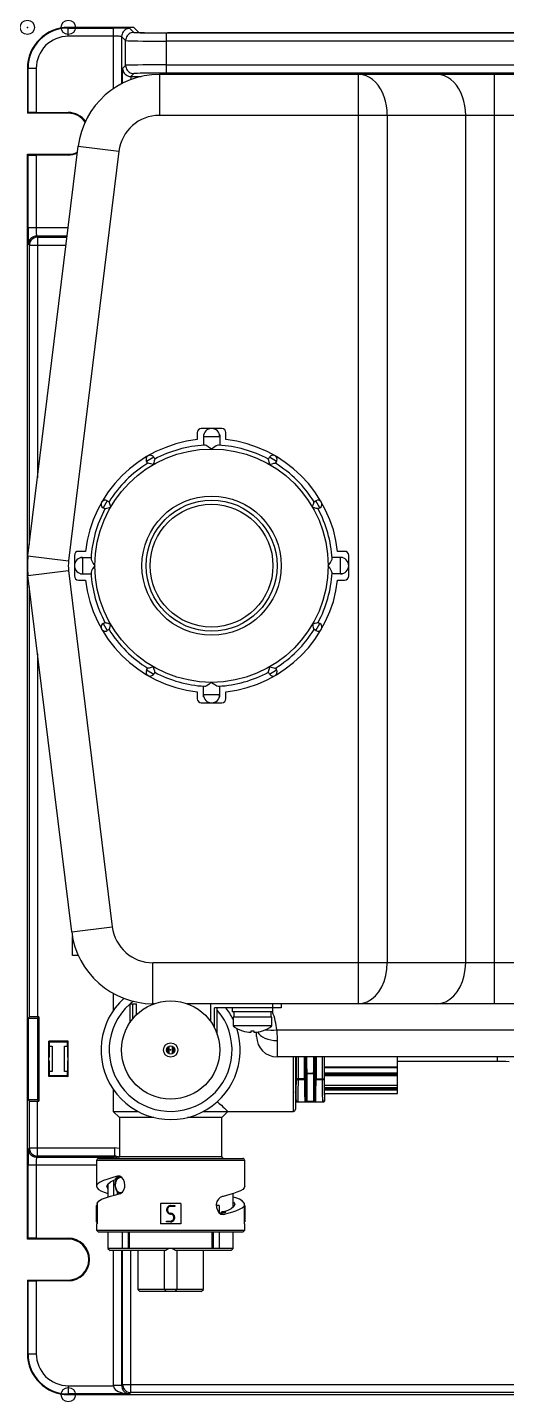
# Model space of a CAD drawing. Units: millimetres at full size. Extents: x -2744 to 2564, y -1956 to 1957.
# Drawn here: x 493.4 to 610.5, y -219.8 to 114.2 of the extents above; entities that cross this region are included whole.
import ezdxf

# ---------------------------------------------------------------- set-up
doc = ezdxf.new("R2010")
doc.units = ezdxf.units.MM
doc.header["$LTSCALE"] = 7
doc.header["$PDMODE"] = 32
doc.header["$PDSIZE"] = 3.5
doc.layers.add('0-1_LY_1', color=7, linetype='Continuous')
doc.layers.add('0-2_DEFPOINTS', color=7, linetype='Continuous')

# ---------------------------------------------------------------- blocks, each defined once
blk = doc.blocks.new('D4')
at = {"layer": '0-2_DEFPOINTS'}
for p in [(-6640.324, 4368.62), (-6640.324, 4034.62)]:
    blk.add_point(p, dxfattribs=at)
blk = doc.blocks.new('D5')
at = {"layer": '0-2_DEFPOINTS'}
blk.add_point((-6650.324, 4368.62), dxfattribs=at)

msp = doc.modelspace()

# ---------------------------------------------------------------- linework, layer by layer
at = {"layer": '0-1_LY_1'}
for p, q in [((519.407, 114.221), (503.407, 114.221)), ((503.407, 112.046), (503.407, 114.221)), ((503.407, 114.046), (514.442, 114.046)), ((514.442, 99.261), (514.442, 114.046)), ((518.441, 113.977), (519.423, 112.996)), ((514.442, 112.046), (503.407, 112.046)), ((517.423, 110.996), (516.442, 111.977)), ((516.442, 111.977), (516.442, 100.456)), ((527.421, 112.859), (809.394, 112.859)), ((809.394, 110.859), (527.421, 110.859)), ((809.185, 112.877), (527.63, 112.877)), ((493.407, 104.221), (495.582, 104.221)), ((493.407, 104.221), (493.407, 93.221)), ((493.583, 93.396), (493.583, 104.221)), ((495.582, 104.221), (495.582, 93.43)), ((516.687, 104.186), (517.423, 104.922)), ((516.687, 100.582), (516.687, 104.186)), ((527.421, 105.059), (809.394, 105.059)), ((518.687, 102.221), (518.687, 101.456)), ((519.423, 102.922), (518.721, 102.221)), ((518.721, 102.221), (521.242, 102.221)), ((811.129, 102.721), (525.686, 102.721)), ((525.686, 102.721), (525.686, 92.721)), ((574.265, -124.279), (574.265, 102.721)), ((575.235, 102.721), (575.407, 102.893)), ((575.907, 102.922), (575.907, 102.721)), ((580.907, 102.721), (580.907, 102.922)), ((581.407, 102.893), (581.58, 102.721)), ((607.55, -124.279), (607.55, 102.721)), ((495.582, 93.43), (503.407, 93.43)), ((811.129, 92.721), (525.686, 92.721)), ((581.336, 92.721), (581.336, -114.279)), ((493.557, -14.842), (505.835, 85.158)), ((515.76, 83.94), (503.482, -16.06)), ((505.835, 85.158), (515.76, 83.94)), ((493.407, 83.221), (503.407, 83.221)), ((493.583, 65.221), (493.583, 83.046)), ((503.407, 83.011), (495.582, 83.011)), ((503.407, 83.221), (503.407, 83.011)), ((503.387, 65.221), (493.583, 65.221)), ((493.897, 60.976), (493.651, 61.221)), ((495.651, 63.221), (495.897, 62.975)), ((503.141, 63.221), (495.651, 63.221)), ((495.897, 62.975), (495.897, 4.216)), ((495.897, 62.975), (503.111, 62.975)), ((534.907, 15.221), (534.907, 13.523)), ((540.907, 16.221), (535.907, 16.221)), ((536.471, 14.721), (536.407, 14.721)), ((536.407, 14.721), (536.408, 12.153)), ((536.407, 14.221), (536.408, 12.153)), ((540.407, 14.221), (536.407, 14.221)), ((540.407, 14.721), (540.344, 14.721)), ((540.407, 14.721), (540.407, 12.153)), ((541.907, 13.523), (541.907, 15.221)), ((524.274, 9.202), (522.541, 8.202)), ((522.8, 7.754), (522.541, 8.202)), ((524.274, 9.202), (524.532, 8.754)), ((552.283, 8.754), (552.541, 9.202)), ((554.274, 8.202), (552.541, 9.202)), ((554.274, 8.202), (554.015, 7.754)), ((512.927, -1.413), (511.927, -3.145)), ((512.374, -3.404), (511.927, -3.145)), ((512.927, -1.413), (513.374, -1.672)), ((563.441, -1.672), (563.888, -1.413)), ((564.888, -3.145), (563.888, -1.413)), ((564.888, -3.145), (564.441, -3.404)), ((493.557, -14.842), (503.482, -16.06)), ((504.907, -14.779), (504.907, -19.779)), ((507.606, -13.779), (505.907, -13.779)), ((506.407, -15.279), (508.975, -15.279)), ((506.407, -15.279), (506.407, -15.343)), ((506.907, -15.279), (506.907, -19.279)), ((569.907, -15.279), (567.84, -15.279)), ((570.407, -15.279), (567.84, -15.279)), ((570.907, -13.779), (569.209, -13.779)), ((569.907, -19.279), (569.907, -15.279)), ((570.407, -15.343), (570.407, -15.279)), ((571.907, -19.779), (571.907, -14.779)), ((493.557, -19.716), (503.482, -18.498)), ((504.239, -106.716), (493.557, -19.716)), ((503.482, -18.498), (514.164, -105.498)), ((506.407, -19.216), (506.407, -19.279)), ((506.407, -19.279), (508.975, -19.279)), ((506.908, -19.279), (508.975, -19.279)), ((570.407, -19.279), (567.84, -19.279)), ((570.407, -19.279), (570.407, -19.216)), ((493.897, -127.499), (493.897, -22.488)), ((505.907, -20.779), (507.606, -20.779)), ((569.209, -20.779), (570.907, -20.779)), ((511.927, -31.413), (512.374, -31.155)), ((511.927, -31.413), (512.927, -33.145)), ((513.374, -32.887), (512.927, -33.145)), ((563.888, -33.145), (563.441, -32.887)), ((563.888, -33.145), (564.888, -31.413)), ((564.441, -31.155), (564.888, -31.413)), ((495.897, -38.774), (495.897, -127.465)), ((522.541, -42.76), (522.8, -42.312)), ((522.541, -42.76), (524.274, -43.76)), ((524.532, -43.312), (524.274, -43.76)), ((552.541, -43.76), (552.283, -43.312)), ((552.541, -43.76), (554.274, -42.76)), ((554.015, -42.312), (554.274, -42.76)), ((536.407, -49.279), (536.407, -46.711)), ((540.407, -48.779), (540.407, -46.711)), ((540.407, -49.279), (540.407, -46.711)), ((534.907, -48.081), (534.907, -49.779)), ((536.407, -48.779), (540.407, -48.779)), ((536.407, -49.279), (536.471, -49.279)), ((540.344, -49.279), (540.407, -49.279)), ((541.907, -49.779), (541.907, -48.081)), ((535.907, -50.779), (540.907, -50.779)), ((504.239, -106.716), (514.164, -105.498)), ((812.725, -114.279), (524.09, -114.279)), ((524.09, -124.279), (524.09, -114.279)), ((514.407, -121.779), (514.407, -125.935)), ((518.407, -124.279), (520.107, -124.279)), ((518.407, -124.279), (518.407, -128.946)), ((519.107, -124.279), (519.107, -127.996)), ((520.107, -126.913), (520.107, -124.279)), ((524.369, -124.279), (524.09, -124.279)), ((812.725, -124.279), (532.446, -124.279)), ((538.107, -124.279), (538.107, -128.514)), ((555.407, -125.279), (539.107, -125.279)), ((539.107, -130.147), (539.107, -125.279)), ((539.807, -131.832), (539.807, -125.279)), ((543.407, -125.279), (543.407, -126.279)), ((553.407, -126.279), (543.407, -126.279)), ((543.807, -126.279), (543.807, -127.579)), ((553.007, -127.579), (553.007, -126.279)), ((553.407, -125.279), (553.407, -124.279)), ((553.407, -126.279), (553.407, -125.279)), ((555.407, -124.279), (555.407, -125.279)), ((493.897, -127.499), (493.617, -127.779)), ((493.617, -127.779), (495.907, -127.779)), ((493.617, -127.779), (493.617, -147.779)), ((496.222, -127.465), (495.897, -127.465)), ((495.907, -127.779), (496.222, -127.465)), ((495.907, -127.779), (495.907, -147.779)), ((496.222, -127.465), (496.222, -148.093)), ((543.657, -127.579), (543.657, -129.716)), ((553.157, -129.716), (543.657, -129.716)), ((503.372, -133.464), (498.643, -133.464)), ((498.643, -142.094), (498.643, -133.464)), ((498.857, -133.679), (498.643, -133.464)), ((503.372, -133.464), (503.157, -133.679)), ((503.372, -142.094), (503.372, -133.464)), ((545.957, -130.895), (545.957, -130.886)), ((548.047, -131.263), (548.047, -130.886)), ((548.767, -130.886), (548.767, -131.263)), ((549.407, -132.279), (549.407, -131.208)), ((550.857, -130.886), (550.857, -130.895)), ((554.352, -130.699), (554.407, -133.279)), ((554.352, -130.699), (633.407, -130.699)), ((554.407, -133.279), (554.407, -137.279)), ((495.907, -134.587), (496.1, -134.779)), ((498.765, -134.779), (498.857, -134.687)), ((498.857, -134.687), (498.857, -133.679)), ((503.157, -133.679), (498.857, -133.679)), ((498.857, -134.687), (499.507, -134.687)), ((499.507, -134.687), (499.507, -140.872)), ((503.157, -133.679), (503.157, -134.687)), ((503.157, -134.687), (503.25, -134.779)), ((527.44, -135.832), (527.44, -135.326)), ((527.624, -134.958), (527.624, -136.2)), ((527.652, -136.235), (527.652, -134.924)), ((527.952, -134.689), (527.952, -136.47)), ((528.863, -136.47), (528.863, -134.689)), ((529.163, -134.924), (529.163, -136.235)), ((529.191, -136.2), (529.191, -134.958)), ((529.375, -135.326), (529.375, -135.832)), ((498.647, -137.281), (498.713, -137.32)), ((498.713, -138.238), (498.647, -138.277)), ((503.302, -137.32), (503.368, -137.281)), ((503.368, -138.277), (503.302, -138.238)), ((633.407, -137.279), (554.407, -137.279)), ((558.407, -150.579), (558.407, -137.279)), ((558.907, -137.279), (558.907, -150.079)), ((559.126, -142.628), (559.126, -137.279)), ((561.084, -142.628), (561.084, -137.279)), ((561.284, -137.279), (561.284, -142.628)), ((563.731, -142.628), (563.731, -137.279)), ((563.931, -137.279), (563.931, -142.628)), ((565.389, -137.279), (565.389, -142.881)), ((565.889, -137.279), (565.889, -142.628)), ((565.932, -139.706), (583.807, -139.706)), ((565.935, -139.825), (583.807, -139.825)), ((565.943, -139.859), (583.807, -139.859)), ((583.807, -146.214), (583.807, -137.279)), ((583.807, -138.279), (608.156, -138.279)), ((608.156, -137.279), (608.156, -138.279)), ((496.1, -140.779), (495.907, -140.971)), ((498.643, -142.094), (498.857, -141.879)), ((503.372, -142.094), (498.643, -142.094)), ((498.857, -140.872), (498.765, -140.779)), ((498.857, -141.879), (498.857, -140.872)), ((499.507, -140.872), (498.857, -140.872)), ((503.157, -141.879), (498.857, -141.879)), ((503.157, -140.872), (502.507, -140.872)), ((503.25, -140.779), (503.157, -140.872)), ((503.157, -140.872), (503.157, -141.879)), ((503.157, -141.879), (503.372, -142.094)), ((561.284, -142.628), (559.126, -142.628)), ((563.524, -141.406), (561.491, -141.406)), ((561.491, -148.079), (561.491, -141.406)), ((561.691, -141.208), (561.691, -148.279)), ((561.691, -141.208), (563.324, -141.208)), ((563.324, -141.208), (563.324, -148.279)), ((563.524, -141.406), (563.524, -148.079)), ((563.731, -142.628), (565.889, -142.628)), ((565.389, -142.881), (563.93, -142.881)), ((565.953, -141.505), (583.807, -141.505)), ((565.953, -141.787), (583.807, -141.787)), ((565.955, -141.447), (583.807, -141.447)), ((565.956, -141.172), (583.807, -141.172)), ((514.407, -145.223), (514.407, -150.579)), ((565.994, -144.148), (583.807, -144.148)), ((565.996, -144.186), (583.807, -144.186)), ((566.028, -144.728), (583.807, -144.728)), ((566.028, -145.083), (583.807, -145.083)), ((566.029, -144.991), (583.807, -144.991)), ((566.03, -145.349), (583.807, -145.349)), ((566.087, -146.213), (583.807, -146.213)), ((566.087, -146.214), (583.807, -146.214)), ((495.907, -147.779), (493.617, -147.779)), ((493.617, -147.779), (493.897, -148.059)), ((493.897, -159.5), (493.897, -148.059)), ((495.897, -148.093), (496.222, -148.093)), ((495.897, -161.499), (495.897, -148.093)), ((496.222, -148.093), (495.907, -147.779)), ((558.907, -147.779), (559.036, -147.779)), ((559.408, -148.279), (565.607, -148.279)), ((559.536, -148.21), (559.536, -148.279)), ((559.536, -148.21), (561.177, -148.21)), ((561.379, -148.079), (563.636, -148.079)), ((563.838, -148.21), (565.479, -148.21)), ((565.479, -148.279), (565.479, -148.21)), ((514.407, -150.579), (515.907, -152.079)), ((514.407, -150.579), (520.407, -150.579)), ((524.315, -152.079), (515.907, -152.079)), ((540.907, -152.079), (532.5, -152.079)), ((536.407, -150.579), (558.407, -150.579)), ((540.907, -152.079), (542.407, -150.579)), ((540.907, -161.579), (540.907, -152.079)), ((493.651, -159.745), (493.897, -159.5)), ((493.897, -159.5), (514.688, -159.5)), ((514.688, -159.5), (514.688, -161.499)), ((495.897, -161.499), (495.651, -161.745)), ((495.651, -161.745), (514.442, -161.745)), ((514.688, -161.499), (495.897, -161.499)), ((510.307, -162.579), (510.307, -168.879)), ((546.507, -162.579), (510.307, -162.579)), ((510.807, -162.079), (546.007, -162.079)), ((514.442, -161.745), (514.442, -162.079)), ((546.507, -168.879), (546.507, -162.579)), ((493.583, -181.604), (493.583, -163.745)), ((510.307, -163.745), (493.583, -163.745)), ((515.273, -166.841), (515.633, -166.788)), ((515.273, -166.841), (515.273, -167.03)), ((513.107, -168.309), (513.107, -171.501)), ((514.423, -167.446), (514.423, -171.101)), ((515.162, -167.126), (515.248, -167.093)), ((515.401, -170.836), (515.401, -170.183)), ((510.481, -173.579), (510.256, -173.579)), ((510.281, -177.579), (510.281, -173.58)), ((510.481, -173.079), (510.343, -173.079)), ((525.907, -173.079), (525.907, -178.079)), ((530.907, -173.079), (525.907, -173.079)), ((528.407, -173.579), (529.407, -173.579)), ((529.407, -173.579), (529.407, -173.779)), ((540.234, -173.579), (539.578, -173.579)), ((540.234, -173.579), (540.234, -175.323)), ((543.707, -173.926), (543.707, -170.672)), ((546.334, -173.079), (546.334, -178.079)), ((546.334, -173.079), (546.472, -173.079)), ((546.559, -173.579), (546.334, -173.579)), ((546.534, -173.579), (546.534, -177.579)), ((529.407, -173.779), (528.407, -173.779)), ((540.595, -175.457), (540.466, -175.496)), ((541.532, -175.319), (540.595, -175.457)), ((541.678, -175.068), (541.52, -175.128)), ((510.256, -177.579), (510.481, -177.579)), ((510.307, -178.079), (510.307, -179.579)), ((510.307, -179.579), (510.807, -180.079)), ((510.307, -179.579), (546.507, -179.579)), ((546.007, -180.079), (510.807, -180.079)), ((513.107, -180.079), (513.107, -184.079)), ((516.581, -180.079), (516.581, -184.079)), ((518.031, -180.079), (518.031, -184.079)), ((518.338, -184.079), (518.338, -180.079)), ((527.407, -177.379), (528.407, -177.379)), ((538.477, -180.079), (538.477, -184.079)), ((538.784, -180.079), (538.784, -184.079)), ((540.234, -180.079), (540.234, -184.079)), ((543.707, -184.079), (543.707, -180.079)), ((546.007, -180.079), (546.507, -179.579)), ((546.334, -177.579), (546.559, -177.579)), ((546.507, -178.079), (546.334, -178.079)), ((546.507, -179.579), (546.507, -178.079)), ((493.407, -181.779), (493.583, -181.604)), ((503.407, -181.779), (493.407, -181.779)), ((495.582, -181.57), (503.407, -181.57)), ((503.407, -181.779), (503.407, -181.57)), ((543.707, -184.079), (513.107, -184.079)), ((513.107, -184.079), (513.607, -184.579)), ((527.251, -184.579), (513.607, -184.579)), ((516.442, -184.579), (516.442, -217.536)), ((516.687, -217.29), (516.687, -184.579)), ((518.687, -219.29), (518.687, -184.579)), ((520.407, -184.579), (520.407, -194.079)), ((543.207, -184.579), (529.564, -184.579)), ((529.907, -184.579), (529.907, -194.079)), ((536.407, -194.079), (536.407, -184.579)), ((543.207, -184.579), (543.707, -184.079)), ((493.407, -191.779), (493.583, -191.954)), ((493.583, -209.779), (493.583, -191.954)), ((495.582, -191.989), (495.582, -209.779)), ((536.407, -194.079), (520.407, -194.079)), ((520.407, -194.079), (520.907, -194.579)), ((535.907, -194.579), (520.907, -194.579)), ((529.407, -194.579), (529.907, -194.079)), ((535.907, -194.579), (536.407, -194.079)), ((503.407, -217.604), (503.407, -219.779)), ((503.407, -217.604), (514.443, -217.604)), ((518.373, -219.604), (503.407, -219.604)), ((503.407, -219.779), (833.407, -219.779)), ((516.442, -217.57), (514.443, -217.604)), ((516.442, -217.536), (516.687, -217.29)), ((516.687, -217.29), (677.593, -217.29)), ((518.687, -219.29), (518.373, -219.604)), ((677.628, -219.29), (518.687, -219.29))]:
    msp.add_line(p, q, dxfattribs=at)
for points in [[(518.441, 113.977), (518.383, 113.988), (518.229, 113.998), (517.984, 114.008), (517.653, 114.018), (517.246, 114.026), (516.771, 114.033), (516.239, 114.038), (515.665, 114.042), (515.061, 114.045), (514.442, 114.046)], [(518.441, 113.977), (518.129, 113.952), (517.824, 113.879), (517.534, 113.759), (517.266, 113.595), (517.028, 113.391), (516.824, 113.153), (516.66, 112.885), (516.54, 112.595), (516.467, 112.29), (516.442, 111.977)], [(519.407, 114.221), (520.631, 112.997), (520.735, 112.978), (521.004, 112.96), (521.433, 112.942), (522.011, 112.926), (522.724, 112.912), (523.556, 112.9), (524.485, 112.89), (525.491, 112.883), (526.547, 112.878), (527.63, 112.877)], [(516.442, 111.977), (516.412, 111.988), (516.335, 111.999), (516.213, 112.009), (516.048, 112.018), (515.844, 112.026), (515.606, 112.033), (515.341, 112.039), (515.053, 112.043), (514.752, 112.045), (514.442, 112.046)], [(519.423, 112.996), (519.11, 112.971), (518.805, 112.898), (518.515, 112.778), (518.247, 112.614), (518.009, 112.41), (517.805, 112.171), (517.641, 111.904), (517.521, 111.614), (517.448, 111.309), (517.423, 110.996)], [(517.423, 110.996), (517.57, 110.975), (517.955, 110.954), (518.567, 110.934), (519.393, 110.915), (520.412, 110.899), (521.6, 110.885), (522.928, 110.874), (524.364, 110.866), (525.874, 110.861), (527.421, 110.859)], [(527.421, 105.059), (525.874, 105.057), (524.364, 105.052), (522.928, 105.044), (521.6, 105.033), (520.412, 105.019), (519.393, 105.003), (518.567, 104.984), (517.955, 104.964), (517.57, 104.943), (517.423, 104.922), (517.423, 110.996)], [(519.423, 112.996), (519.541, 112.974), (519.848, 112.953), (520.338, 112.934), (520.999, 112.915), (521.814, 112.899), (522.764, 112.885), (523.827, 112.874), (524.976, 112.865), (526.184, 112.86), (527.421, 112.859)], [(809.394, 103.059), (527.421, 103.059), (527.421, 112.859)], [(516.687, 104.186), (516.717, 103.882), (516.794, 103.585), (516.916, 103.303), (517.081, 103.042), (517.285, 102.809), (517.523, 102.608), (517.788, 102.446), (518.076, 102.326), (518.378, 102.25), (518.687, 102.221)], [(517.423, 104.922), (517.448, 104.609), (517.521, 104.304), (517.641, 104.014), (517.805, 103.747), (518.009, 103.508), (518.247, 103.304), (518.515, 103.14), (518.805, 103.02), (519.11, 102.947), (519.423, 102.922)], [(518.687, 102.221), (518.704, 102.221), (518.721, 102.221)], [(527.421, 103.059), (526.184, 103.058), (524.976, 103.053), (523.827, 103.044), (522.764, 103.033), (521.814, 103.019), (520.999, 103.003), (520.338, 102.985), (519.848, 102.965), (519.541, 102.944), (519.423, 102.922)], [(581.336, 92.721), (581.287, 93.896), (581.141, 95.055), (580.899, 96.182), (580.566, 97.261), (580.145, 98.277), (579.642, 99.215), (579.065, 100.064), (578.422, 100.811), (577.72, 101.446), (576.971, 101.96), (576.185, 102.345), (575.372, 102.598), (574.82, 102.69), (574.265, 102.721)], [(581.407, 102.893), (581.377, 102.9), (581.286, 102.908), (581.136, 102.915), (580.931, 102.921), (580.675, 102.927), (580.372, 102.932), (580.029, 102.937), (579.654, 102.941), (579.253, 102.943), (578.834, 102.945), (578.407, 102.945), (577.981, 102.945), (577.562, 102.943), (577.161, 102.941), (576.786, 102.937), (576.443, 102.932), (576.14, 102.927), (575.884, 102.921), (575.679, 102.915), (575.529, 102.908), (575.438, 102.9), (575.407, 102.893)], [(593.407, -124.279), (594.514, -124.156), (595.593, -123.79), (596.618, -123.189), (597.564, -122.369), (598.407, -121.35), (599.128, -120.157), (599.708, -118.819), (600.132, -117.369), (600.392, -115.843), (600.479, -114.279), (600.479, 92.721), (600.43, 93.896), (600.283, 95.055), (600.042, 96.182), (599.708, 97.261), (599.287, 98.277), (598.784, 99.215), (598.207, 100.064), (597.564, 100.811), (596.863, 101.446), (596.113, 101.96), (595.327, 102.345), (594.514, 102.598), (593.962, 102.69), (593.407, 102.721)], [(503.407, 93.43), (503.407, 93.221), (493.407, 93.221), (493.583, 93.396)], [(495.582, 93.43), (495.273, 93.43), (494.971, 93.429), (494.684, 93.427), (494.418, 93.424), (494.181, 93.42), (493.977, 93.416), (493.812, 93.412), (493.689, 93.407), (493.612, 93.401), (493.583, 93.396)], [(493.407, -181.779), (493.407, 83.221), (493.583, 83.046)], [(493.583, 83.046), (493.612, 83.04), (493.689, 83.035), (493.812, 83.03), (493.977, 83.026), (494.181, 83.021), (494.418, 83.018), (494.684, 83.015), (494.971, 83.013), (495.273, 83.012), (495.582, 83.011), (495.582, 65.221)], [(493.583, 65.221), (493.583, 64.602), (493.586, 63.998), (493.59, 63.423), (493.596, 62.892), (493.603, 62.417), (493.611, 62.009), (493.62, 61.679), (493.63, 61.434), (493.64, 61.28), (493.651, 61.221)], [(495.582, 65.221), (495.583, 64.911), (495.586, 64.609), (495.59, 64.322), (495.595, 64.056), (495.602, 63.819), (495.611, 63.615), (495.62, 63.45), (495.63, 63.327), (495.64, 63.25), (495.651, 63.221)], [(495.651, 63.221), (495.338, 63.196), (495.033, 63.123), (494.743, 63.003), (494.476, 62.839), (494.237, 62.635), (494.033, 62.396), (493.869, 62.129), (493.749, 61.839), (493.676, 61.534), (493.651, 61.221)], [(495.897, 62.975), (495.584, 62.951), (495.279, 62.877), (494.989, 62.757), (494.721, 62.593), (494.483, 62.389), (494.279, 62.151), (494.115, 61.883), (493.995, 61.593), (493.922, 61.288), (493.897, 60.976)], [(493.897, -12.07), (493.897, 60.976), (502.866, 60.976)], [(538.407, 11.221), (537.603, 11.766), (537.121, 12.04), (536.804, 12.158), (536.675, 12.17)], [(540.14, 12.17), (539.928, 12.136), (539.55, 11.966), (538.961, 11.603), (538.407, 11.221)], [(524.157, 7.403), (523.538, 7.566), (523.158, 7.664), (522.934, 7.72), (522.824, 7.748), (522.8, 7.754)], [(524.532, 8.754), (524.518, 8.707), (524.482, 8.578), (524.406, 8.311), (524.281, 7.858), (524.157, 7.403)], [(552.657, 7.403), (552.489, 8.02), (552.384, 8.399), (552.321, 8.621), (552.29, 8.73), (552.283, 8.754)], [(554.015, 7.754), (553.967, 7.742), (553.838, 7.709), (553.569, 7.641), (553.113, 7.523), (552.657, 7.403)], [(513.726, -3.029), (513.108, -3.197), (512.729, -3.303), (512.507, -3.366), (512.398, -3.397), (512.374, -3.404)], [(513.374, -1.672), (513.386, -1.719), (513.419, -1.849), (513.487, -2.118), (513.605, -2.573), (513.726, -3.029)], [(563.089, -3.029), (563.252, -2.41), (563.35, -2.029), (563.407, -1.805), (563.435, -1.696), (563.441, -1.672)], [(564.441, -3.404), (564.393, -3.39), (564.265, -3.353), (563.997, -3.278), (563.544, -3.153), (563.089, -3.029)], [(508.958, -15.547), (508.992, -15.758), (509.163, -16.136), (509.526, -16.726), (509.907, -17.279)], [(566.907, -17.279), (567.453, -16.474), (567.726, -15.993), (567.845, -15.676), (567.857, -15.547)], [(509.907, -17.279), (509.362, -18.084), (509.089, -18.566), (508.97, -18.883), (508.958, -19.011)], [(567.857, -19.011), (567.823, -18.8), (567.652, -18.422), (567.289, -17.832), (566.907, -17.279)], [(512.374, -31.155), (512.422, -31.168), (512.55, -31.205), (512.818, -31.28), (513.271, -31.406), (513.726, -31.529)], [(513.726, -31.529), (513.563, -32.148), (513.465, -32.529), (513.408, -32.753), (513.38, -32.863), (513.374, -32.887)], [(563.089, -31.529), (563.707, -31.361), (564.086, -31.255), (564.308, -31.192), (564.417, -31.161), (564.441, -31.155)], [(563.441, -32.887), (563.429, -32.839), (563.396, -32.709), (563.328, -32.44), (563.21, -31.985), (563.089, -31.529)], [(522.8, -42.312), (522.848, -42.3), (522.977, -42.268), (523.246, -42.199), (523.702, -42.082), (524.157, -41.961)], [(524.157, -41.961), (524.326, -42.579), (524.431, -42.957), (524.494, -43.18), (524.525, -43.288), (524.532, -43.312)], [(552.283, -43.312), (552.297, -43.265), (552.333, -43.136), (552.408, -42.869), (552.534, -42.416), (552.657, -41.961)], [(552.657, -41.961), (553.276, -42.124), (553.657, -42.222), (553.881, -42.279), (553.991, -42.306), (554.015, -42.312)], [(536.675, -46.728), (536.887, -46.694), (537.265, -46.524), (537.854, -46.161), (538.407, -45.779)], [(538.407, -45.779), (539.212, -46.324), (539.694, -46.598), (540.011, -46.716), (540.14, -46.728)], [(505.871, -112.529), (504.407, -112.529), (504.407, -107.83)], [(574.265, -124.279), (575.372, -124.156), (576.45, -123.79), (577.476, -123.189), (578.422, -122.369), (579.265, -121.35), (579.986, -120.157), (580.566, -118.819), (580.99, -117.369), (581.249, -115.843), (581.336, -114.279)], [(495.897, -127.465), (495.587, -127.465), (495.285, -127.467), (494.998, -127.469), (494.732, -127.471), (494.495, -127.475), (494.291, -127.479), (494.126, -127.484), (494.003, -127.489), (493.926, -127.494), (493.897, -127.499)], [(553.157, -129.716), (553.157, -127.579), (543.657, -127.579)], [(549.636, -131.176), (549.932, -131.616), (550.339, -132.023), (550.849, -132.386), (551.447, -132.697), (552.12, -132.947), (552.85, -133.13), (553.619, -133.242), (554.407, -133.279)], [(551.583, -130.622), (552.221, -130.697), (552.905, -130.736), (553.621, -130.737), (554.352, -130.699)], [(496.1, -140.779), (496.107, -140.749), (496.114, -140.658), (496.121, -140.508), (496.128, -140.303), (496.134, -140.046), (496.139, -139.744), (496.144, -139.401), (496.147, -139.025), (496.15, -138.624), (496.151, -138.206), (496.152, -137.779), (496.151, -137.352), (496.15, -136.934), (496.147, -136.533), (496.144, -136.157), (496.139, -135.815), (496.134, -135.512), (496.128, -135.255), (496.121, -135.05), (496.114, -134.901), (496.107, -134.81), (496.1, -134.779)], [(498.765, -134.779), (498.758, -134.809), (498.75, -134.899), (498.743, -135.046), (498.737, -135.248), (498.731, -135.501), (498.726, -135.8), (498.721, -136.138), (498.718, -136.509), (498.715, -136.906), (498.713, -137.32)], [(502.507, -140.872), (502.507, -134.687), (503.157, -134.687)], [(503.302, -137.32), (503.3, -136.963), (503.298, -136.619), (503.295, -136.292), (503.292, -135.987), (503.288, -135.708), (503.283, -135.46), (503.278, -135.246), (503.272, -135.07), (503.267, -134.933), (503.26, -134.839), (503.255, -134.794), (503.25, -134.779)], [(498.647, -137.281), (498.646, -137.283), (498.646, -137.286), (498.645, -137.293), (498.644, -137.303), (498.644, -137.315), (498.644, -137.33), (498.643, -137.347), (498.643, -137.366), (498.643, -137.387), (498.643, -137.41), (498.643, -137.41)], [(498.643, -138.148), (498.643, -138.171), (498.643, -138.192), (498.643, -138.211), (498.644, -138.228), (498.644, -138.243), (498.644, -138.255), (498.645, -138.265), (498.646, -138.272), (498.646, -138.276), (498.647, -138.277), (498.647, -138.277)], [(498.713, -138.238), (498.715, -138.653), (498.718, -139.049), (498.721, -139.42), (498.726, -139.758), (498.731, -140.057), (498.737, -140.31), (498.743, -140.512), (498.75, -140.659), (498.758, -140.749), (498.765, -140.779)], [(503.25, -140.779), (503.257, -140.749), (503.265, -140.659), (503.272, -140.512), (503.278, -140.31), (503.284, -140.057), (503.289, -139.758), (503.294, -139.42), (503.297, -139.049), (503.3, -138.653), (503.302, -138.238)], [(503.372, -137.41), (503.372, -137.387), (503.372, -137.366), (503.372, -137.347), (503.371, -137.33), (503.371, -137.315), (503.371, -137.303), (503.37, -137.293), (503.369, -137.287), (503.369, -137.283), (503.368, -137.281), (503.368, -137.281)], [(503.368, -138.277), (503.369, -138.276), (503.369, -138.272), (503.37, -138.265), (503.371, -138.255), (503.371, -138.243), (503.371, -138.228), (503.372, -138.211), (503.372, -138.192), (503.372, -138.171), (503.372, -138.148), (503.372, -138.148)], [(558.907, -145.954), (558.933, -145.853), (558.958, -145.549), (558.983, -145.05), (559.005, -144.364), (559.026, -143.504), (559.045, -142.488), (559.061, -141.335), (559.074, -140.065), (559.084, -138.705), (559.091, -137.279)], [(561.085, -142.881), (559.626, -142.881), (559.626, -137.279)], [(561.405, -137.279), (561.411, -138.057), (561.418, -138.783), (561.427, -139.444), (561.438, -140.029), (561.45, -140.525), (561.463, -140.925), (561.477, -141.22), (561.491, -141.406)], [(561.605, -137.279), (561.611, -138.02), (561.619, -138.712), (561.628, -139.341), (561.638, -139.897), (561.65, -140.37), (561.663, -140.75), (561.677, -141.031), (561.691, -141.208)], [(563.324, -141.208), (563.338, -141.031), (563.352, -140.75), (563.365, -140.37), (563.377, -139.897), (563.387, -139.341), (563.396, -138.712), (563.404, -138.02), (563.409, -137.279)], [(563.524, -141.406), (563.538, -141.22), (563.552, -140.925), (563.565, -140.525), (563.577, -140.029), (563.588, -139.444), (563.597, -138.783), (563.604, -138.057), (563.61, -137.279)], [(608.156, -138.279), (608.801, -138.29), (609.446, -138.306), (610.29, -138.349), (611.133, -138.419)], [(559.036, -147.779), (559.087, -145.532), (559.126, -142.628)], [(559.036, -147.779), (559.043, -147.846), (559.061, -147.912), (559.092, -147.974), (559.133, -148.031), (559.184, -148.083), (559.243, -148.126), (559.31, -148.162), (559.382, -148.188), (559.458, -148.204), (559.536, -148.21), (559.587, -145.886), (559.626, -142.881)], [(559.126, -142.628), (559.133, -142.667), (559.152, -142.705), (559.183, -142.742), (559.224, -142.775), (559.275, -142.805), (559.334, -142.831), (559.401, -142.852), (559.473, -142.868), (559.548, -142.877), (559.626, -142.881)], [(561.084, -142.628), (561.084, -142.759), (561.085, -142.881), (561.116, -142.88), (561.146, -142.876), (561.175, -142.869), (561.201, -142.861), (561.225, -142.851), (561.245, -142.839), (561.262, -142.825), (561.274, -142.811), (561.282, -142.795), (561.285, -142.78)], [(561.085, -142.881), (561.125, -145.886), (561.177, -148.21), (561.208, -148.208), (561.238, -148.201), (561.267, -148.191), (561.294, -148.177), (561.317, -148.159), (561.338, -148.139), (561.354, -148.116), (561.366, -148.091), (561.374, -148.065), (561.377, -148.038)], [(561.284, -142.628), (561.284, -142.706), (561.285, -142.78)], [(561.285, -142.78), (561.325, -145.744), (561.377, -148.038)], [(561.691, -141.208), (561.66, -141.211), (561.629, -141.218), (561.6, -141.23), (561.574, -141.246), (561.55, -141.266), (561.529, -141.29), (561.513, -141.316), (561.501, -141.345), (561.494, -141.375), (561.491, -141.406)], [(563.524, -141.406), (563.521, -141.375), (563.514, -141.345), (563.502, -141.316), (563.486, -141.29), (563.465, -141.266), (563.441, -141.246), (563.415, -141.23), (563.386, -141.218), (563.355, -141.211), (563.324, -141.208)], [(563.638, -148.038), (563.69, -145.744), (563.73, -142.78)], [(563.638, -148.038), (563.641, -148.065), (563.649, -148.091), (563.661, -148.116), (563.677, -148.139), (563.698, -148.159), (563.721, -148.177), (563.748, -148.191), (563.777, -148.201), (563.807, -148.208), (563.838, -148.21), (563.89, -145.886), (563.93, -142.881)], [(563.73, -142.78), (563.731, -142.706), (563.731, -142.628)], [(563.73, -142.78), (563.733, -142.795), (563.741, -142.811), (563.753, -142.825), (563.769, -142.839), (563.79, -142.851), (563.814, -142.861), (563.84, -142.869), (563.869, -142.876), (563.899, -142.88), (563.93, -142.881)], [(563.93, -142.881), (563.931, -142.759), (563.931, -142.628)], [(565.389, -142.881), (565.467, -142.877), (565.542, -142.868), (565.614, -142.852), (565.681, -142.831), (565.74, -142.805), (565.791, -142.775), (565.832, -142.742), (565.863, -142.705), (565.882, -142.667), (565.889, -142.628)], [(565.389, -142.881), (565.428, -145.886), (565.479, -148.21)], [(565.889, -142.628), (565.928, -145.532), (565.979, -147.779)], [(565.979, -147.779), (566.107, -147.779), (566.107, -146.214)], [(493.897, -148.059), (493.926, -148.064), (494.003, -148.07), (494.126, -148.075), (494.291, -148.079), (494.495, -148.083), (494.732, -148.087), (494.998, -148.09), (495.285, -148.092), (495.587, -148.093), (495.897, -148.093)], [(539.772, -148.155), (540.292, -148.628), (540.812, -149.103), (541.181, -149.441), (541.549, -149.781), (542.088, -150.281), (542.407, -150.579)], [(558.907, -147.779), (558.914, -147.857), (558.932, -147.934), (558.962, -148.006), (559.003, -148.073), (559.054, -148.133), (559.114, -148.184), (559.181, -148.225), (559.253, -148.255), (559.329, -148.273), (559.408, -148.279)], [(559.036, -147.779), (559.042, -147.857), (559.06, -147.934), (559.09, -148.006), (559.131, -148.073), (559.182, -148.133), (559.242, -148.184), (559.309, -148.225), (559.381, -148.255), (559.458, -148.273), (559.536, -148.279)], [(561.177, -148.21), (561.177, -148.233), (561.177, -148.252), (561.178, -148.265), (561.178, -148.275), (561.179, -148.278), (561.179, -148.279), (561.21, -148.277), (561.241, -148.269), (561.27, -148.257), (561.297, -148.241), (561.321, -148.221), (561.341, -148.197), (561.357, -148.17), (561.369, -148.141), (561.377, -148.11), (561.379, -148.079)], [(561.291, -148.279), (561.322, -148.277), (561.353, -148.269), (561.382, -148.257), (561.409, -148.241), (561.432, -148.221), (561.453, -148.197), (561.469, -148.17), (561.481, -148.141), (561.489, -148.11), (561.491, -148.079)], [(561.377, -148.038), (561.378, -148.069), (561.379, -148.079)], [(563.524, -148.079), (563.526, -148.11), (563.534, -148.141), (563.546, -148.17), (563.562, -148.197), (563.583, -148.221), (563.606, -148.241), (563.633, -148.257), (563.662, -148.269), (563.693, -148.277), (563.724, -148.279)], [(563.636, -148.079), (563.637, -148.069), (563.638, -148.038)], [(563.636, -148.079), (563.638, -148.11), (563.646, -148.141), (563.658, -148.17), (563.674, -148.197), (563.694, -148.221), (563.718, -148.241), (563.745, -148.257), (563.774, -148.269), (563.805, -148.277), (563.836, -148.279), (563.837, -148.262), (563.838, -148.21)], [(565.479, -148.279), (565.557, -148.273), (565.634, -148.255), (565.706, -148.225), (565.773, -148.184), (565.833, -148.133), (565.884, -148.073), (565.925, -148.006), (565.955, -147.934), (565.973, -147.857), (565.979, -147.779)], [(565.479, -148.21), (565.557, -148.204), (565.633, -148.188), (565.705, -148.162), (565.772, -148.126), (565.831, -148.083), (565.882, -148.031), (565.923, -147.974), (565.954, -147.912), (565.972, -147.846), (565.979, -147.779)], [(565.607, -148.279), (565.686, -148.273), (565.762, -148.255), (565.834, -148.225), (565.901, -148.184), (565.961, -148.133), (566.012, -148.073), (566.053, -148.006), (566.083, -147.934), (566.101, -147.857), (566.107, -147.779)], [(515.907, -152.079), (515.907, -161.579), (540.907, -161.579)], [(493.651, -159.745), (493.64, -159.804), (493.63, -159.958), (493.62, -160.203), (493.611, -160.533), (493.603, -160.941), (493.596, -161.416), (493.59, -161.947), (493.586, -162.522), (493.583, -163.126), (493.583, -163.745)], [(493.651, -159.745), (493.676, -160.058), (493.749, -160.363), (493.869, -160.653), (494.033, -160.92), (494.237, -161.159), (494.476, -161.363), (494.743, -161.527), (495.033, -161.647), (495.338, -161.72), (495.651, -161.745)], [(493.897, -159.5), (493.922, -159.812), (493.995, -160.117), (494.115, -160.407), (494.279, -160.675), (494.483, -160.913), (494.721, -161.117), (494.989, -161.281), (495.279, -161.401), (495.584, -161.475), (495.897, -161.499)], [(515.907, -159.69), (515.305, -159.547), (514.688, -159.5)], [(495.651, -161.745), (495.64, -161.774), (495.63, -161.851), (495.62, -161.974), (495.611, -162.139), (495.602, -162.343), (495.595, -162.58), (495.59, -162.846), (495.586, -163.133), (495.583, -163.435), (495.582, -163.745)], [(515.527, -162.065), (515.276, -161.927), (515.007, -161.827), (514.728, -161.765), (514.442, -161.745), (514.688, -161.499)], [(515.825, -161.854), (515.564, -161.701), (515.284, -161.59), (514.989, -161.522), (514.688, -161.499)], [(495.582, -163.745), (495.582, -181.57), (495.273, -181.57), (494.971, -181.571), (494.684, -181.573), (494.418, -181.576), (494.181, -181.58), (493.977, -181.584), (493.812, -181.588), (493.689, -181.593), (493.612, -181.599), (493.583, -181.604)], [(515.089, -166.511), (514.317, -166.732), (513.545, -166.952), (512.789, -167.193), (511.998, -167.498), (511.202, -167.874), (510.727, -168.16), (510.401, -168.556), (510.307, -168.879)], [(516.581, -166.847), (516.42, -166.787), (516.255, -166.758), (516.088, -166.758), (515.923, -166.789), (515.762, -166.85), (515.608, -166.939), (515.463, -167.056), (515.331, -167.199), (515.212, -167.364), (515.109, -167.549), (515.024, -167.752), (514.958, -167.968), (514.913, -168.195), (514.889, -168.428), (514.885, -168.504), (514.884, -168.579), (514.896, -168.832), (514.933, -169.079), (514.994, -169.317), (515.078, -169.541), (515.183, -169.746), (515.306, -169.929), (515.447, -170.086), (515.601, -170.214), (515.767, -170.311), (515.94, -170.374), (516.118, -170.402), (516.297, -170.396), (516.473, -170.354), (516.644, -170.279)], [(514.936, -166.972), (514.912, -166.951), (514.937, -166.925), (515.01, -166.896), (515.124, -166.867), (515.273, -166.841)], [(515.608, -166.379), (515.435, -166.393), (515.089, -166.511)], [(515.089, -166.511), (515.289, -166.515), (516.101, -166.535)], [(516.095, -166.494), (515.715, -166.678), (515.383, -166.997)], [(515.609, -170.779), (516.13, -170.657), (516.611, -170.304), (516.991, -169.756), (517.215, -169.073), (517.259, -168.579), (517.162, -167.854), (516.885, -167.211), (516.465, -166.718), (515.96, -166.434), (515.608, -166.379)], [(510.307, -168.879), (510.422, -169.237), (510.794, -169.657), (511.324, -169.951), (512.204, -170.342), (513.083, -170.665), (513.104, -170.672)], [(512.832, -168.879), (513.055, -168.352), (513.745, -167.795), (514.552, -167.38), (515.162, -167.126)], [(513.097, -169.478), (513.072, -169.449), (512.832, -168.893), (512.832, -168.879)], [(515.282, -167.045), (515.138, -167.256), (514.885, -167.875), (514.796, -168.579)], [(514.796, -168.579), (514.822, -168.96), (515.005, -169.637), (515.232, -170.046)], [(515.331, -170.092), (515.506, -170.301), (515.702, -170.47), (515.913, -170.596), (516.135, -170.674)], [(546.507, -168.879), (546.393, -169.237), (546.022, -169.657), (545.491, -169.951), (544.606, -170.343), (543.732, -170.665), (542.902, -170.918), (542.054, -171.148), (541.206, -171.379)], [(510.481, -173.079), (510.481, -178.079), (510.307, -178.079)], [(510.343, -173.079), (510.94, -172.435), (511.557, -172.058), (512.249, -171.791), (512.998, -171.528), (513.744, -171.285), (514.673, -171.025), (515.609, -170.779)], [(530.907, -173.079), (530.907, -178.079), (525.907, -178.079)], [(528.407, -173.579), (528.277, -173.588), (528.149, -173.615), (528.025, -173.659), (527.907, -173.72), (527.799, -173.796), (527.7, -173.887), (527.614, -173.99), (527.541, -174.104), (527.484, -174.227), (527.442, -174.357), (527.416, -174.492), (527.407, -174.629), (527.416, -174.766), (527.442, -174.901), (527.484, -175.031), (527.541, -175.154), (527.614, -175.268), (527.7, -175.372), (527.799, -175.462), (527.907, -175.538), (528.025, -175.599), (528.149, -175.643), (528.277, -175.67), (528.407, -175.679)], [(541.206, -171.379), (541.03, -171.393), (540.515, -171.596), (540.062, -172.019), (539.729, -172.621), (539.567, -173.332), (539.599, -174.067), (539.818, -174.744), (540.195, -175.295), (540.679, -175.654), (541.206, -175.779)], [(544.059, -173.279), (543.861, -173.797), (543.195, -174.353), (542.403, -174.767), (541.678, -175.068)], [(543.731, -172.637), (543.794, -172.703), (544.059, -173.258), (544.059, -173.279)], [(546.472, -173.079), (545.875, -172.435), (545.257, -172.058), (544.566, -171.791), (543.755, -171.501)], [(528.407, -173.779), (528.303, -173.786), (528.2, -173.808), (528.101, -173.844), (528.007, -173.893), (527.92, -173.955), (527.842, -174.028), (527.773, -174.112), (527.715, -174.204), (527.668, -174.304), (527.635, -174.409), (527.614, -174.518), (527.607, -174.629), (527.614, -174.74), (527.635, -174.849), (527.668, -174.954), (527.715, -175.054), (527.773, -175.147), (527.842, -175.23), (527.92, -175.303), (528.007, -175.365), (528.101, -175.414), (528.2, -175.45), (528.303, -175.472), (528.407, -175.479)], [(528.407, -177.579), (528.538, -177.57), (528.666, -177.543), (528.79, -177.499), (528.907, -177.438), (529.016, -177.362), (529.115, -177.272), (529.201, -177.168), (529.274, -177.054), (529.331, -176.931), (529.373, -176.801), (529.399, -176.666), (529.407, -176.529), (529.399, -176.392), (529.373, -176.257), (529.331, -176.127), (529.274, -176.004), (529.201, -175.89), (529.115, -175.787), (529.016, -175.696), (528.907, -175.62), (528.79, -175.559), (528.666, -175.515), (528.538, -175.488), (528.407, -175.479)], [(528.407, -177.379), (528.512, -177.372), (528.615, -177.35), (528.714, -177.314), (528.807, -177.265), (528.895, -177.203), (528.973, -177.13), (529.042, -177.047), (529.1, -176.954), (529.147, -176.854), (529.18, -176.749), (529.201, -176.64), (529.207, -176.529), (529.201, -176.418), (529.18, -176.309), (529.147, -176.204), (529.1, -176.104), (529.042, -176.012), (528.973, -175.928), (528.895, -175.855), (528.807, -175.793), (528.714, -175.744), (528.615, -175.708), (528.512, -175.686), (528.407, -175.679)], [(540.976, -175.161), (540.856, -175.208), (540.751, -175.274), (540.664, -175.358), (540.595, -175.457)], [(540.634, -175.621), (540.718, -175.623), (541.222, -175.636), (541.726, -175.647)], [(540.944, -175.154), (541.061, -175.13), (541.108, -175.128)], [(541.532, -175.319), (541.532, -175.128), (541.108, -175.128)], [(541.206, -175.779), (541.707, -175.657), (541.726, -175.647)], [(541.871, -175.187), (541.896, -175.208), (541.871, -175.234), (541.797, -175.263), (541.682, -175.292), (541.532, -175.319)], [(541.726, -175.647), (542.667, -175.384), (543.603, -175.108), (544.328, -174.855), (545.044, -174.568), (545.843, -174.144), (546.334, -173.72)], [(528.407, -177.579), (527.407, -177.579), (527.407, -177.379)], [(516.442, -217.536), (514.442, -217.536), (514.442, -184.579)], [(527.407, -194.579), (526.907, -194.079), (526.907, -184.579)], [(528.407, -184.079), (528.005, -184.129), (527.65, -184.265), (527.251, -184.579)], [(529.564, -184.579), (529.212, -184.292), (528.836, -184.136), (528.407, -184.079)], [(493.407, -191.779), (503.407, -191.779), (503.407, -191.989), (495.582, -191.989)], [(493.407, -191.779), (493.407, -209.779), (495.582, -209.779)], [(493.583, -191.954), (493.612, -191.96), (493.689, -191.965), (493.812, -191.97), (493.977, -191.974), (494.181, -191.979), (494.418, -191.982), (494.684, -191.985), (494.971, -191.987), (495.273, -191.988), (495.582, -191.989)], [(514.442, -217.536), (514.442, -217.57), (514.443, -217.604)], [(514.443, -217.604), (514.501, -217.914), (514.652, -218.216), (514.893, -218.503), (515.217, -218.768), (515.618, -219.006), (516.085, -219.21), (516.607, -219.375), (517.171, -219.498), (517.765, -219.574), (518.373, -219.604)], [(516.442, -217.536), (516.442, -217.553), (516.442, -217.57)], [(516.442, -217.57), (516.471, -217.88), (516.545, -218.183), (516.663, -218.473), (516.823, -218.741), (517.019, -218.982), (517.249, -219.19), (517.505, -219.36), (517.783, -219.487), (518.074, -219.569), (518.373, -219.604)], [(516.687, -217.29), (516.712, -217.603), (516.785, -217.908), (516.906, -218.198), (517.07, -218.465), (517.273, -218.704), (517.512, -218.908), (517.779, -219.072), (518.069, -219.192), (518.374, -219.265), (518.687, -219.29)]]:
    msp.add_lwpolyline(points, dxfattribs=at)
for centre, radius in [((538.407, -17.279), 28.5), ((538.407, -17.279), 17), ((538.407, -17.279), 16), ((538.407, -17.279), 15), ((528.407, -135.579), 12), ((528.407, -135.579), 1)]:
    msp.add_circle(centre, radius, dxfattribs=at)
for centre, radius, start, end in [((503.407, 104.221), 10, 90, 180), ((503.407, 104.221), 9.825, 90, 180), ((503.407, 104.221), 7.825, 90, 180), ((525.686, 82.721), 20, 90, 173), ((503.407, 88.221), 5.21, 36.12101, 90), ((503.407, 88.221), 5, 34.79019, 90), ((525.686, 82.721), 10, 90, 173), ((503.407, 88.221), 5, 270, 296.81654), ((503.407, 88.221), 5.21, 270, 295.28685), ((538.407, -17.279), 31, 96.4827, 173.5173), ((535.907, 15.221), 1, 90, 180), ((538.407, 14.221), 2, 0, 180), ((540.907, 15.221), 1, 0, 90), ((538.407, -17.279), 31, 6.4827, 83.5173), ((538.407, -17.279), 29.5, 93.36598, 118.0574), ((538.407, -17.279), 29.5, 61.9426, 86.63402), ((538.407, -17.279), 29.5, 121.9426, 148.0574), ((523.407, 8.702), 1, 30, 210), ((553.407, 8.702), 1, 330, 150), ((538.407, -17.279), 29.5, 31.9426, 58.0574), ((512.427, -2.279), 1, 60, 240), ((564.388, -2.279), 1, 300, 120), ((538.407, -17.279), 29.5, 151.9426, 176.63402), ((538.407, -17.279), 29.5, 3.36598, 28.0574), ((513.407, -17.279), 20, 173, 187), ((513.407, -17.279), 10, 173, 187), ((505.907, -14.779), 1, 90, 180), ((506.907, -17.279), 2, 90, 270), ((569.907, -17.279), 2, 270, 90), ((570.907, -14.779), 1, 0, 90), ((505.907, -19.779), 1, 180, 270), ((538.407, -17.279), 29.5, 183.36598, 208.0574), ((538.407, -17.279), 29.5, 331.9426, 356.63402), ((570.907, -19.779), 1, 270, 0), ((538.407, -17.279), 31, 186.4827, 263.5173), ((538.407, -17.279), 31, 276.4827, 353.5173), ((512.427, -32.279), 1, 120, 300), ((538.407, -17.279), 29.5, 211.9426, 238.0574), ((538.407, -17.279), 29.5, 301.9426, 328.0574), ((564.388, -32.279), 1, 240, 60), ((523.407, -43.26), 1, 150, 330), ((538.407, -17.279), 29.5, 241.9426, 266.63402), ((538.407, -17.279), 29.5, 273.36598, 298.0574), ((553.407, -43.26), 1, 210, 30), ((535.907, -49.779), 1, 180, 270), ((538.407, -48.779), 2, 180, 0), ((540.907, -49.779), 1, 270, 0), ((524.09, -104.279), 20, 187, 270), ((524.09, -104.279), 10, 187, 270), ((528.407, -135.579), 17, 132.16615, 18.10444), ((528.407, -135.579), 15, 131.81032, 40.5358), ((528.407, -135.579), 15, 127.55862, 131.12005), ((528.407, -135.579), 17, 26.22588, 37.29236), ((539.407, -131.989), 15, 4.93314, 22.3754), ((548.407, -123.279), 8, 233.57643, 252.16662), ((548.407, -123.279), 8, 287.83338, 306.42357), ((548.407, -123.279), 7.992, 252.14792, 267.4182), ((548.407, -123.279), 7.616, 267.29055, 272.70945), ((548.407, -123.279), 7.616, 267.29053, 272.70947), ((548.407, -123.279), 7.992, 272.5818, 287.85208), ((554.407, -132.279), 5, 180, 270), ((558.407, -150.079), 0.5, 270, 0), ((510.807, -162.579), 0.5, 90, 180), ((515.407, -161.579), 0.5, 270, 0), ((541.407, -161.579), 0.5, 180, 270), ((546.007, -162.579), 0.5, 0, 90), ((515.273, -166.03), 1, 250.3777, 270), ((540.719, -176.128), 1, 75.12324, 76.97401), ((541.532, -176.128), 1, 70.20317, 90), ((503.407, -186.779), 5.21, 270, 90), ((503.407, -186.779), 5, 270, 90), ((503.407, -209.779), 10, 180, 270), ((503.407, -209.779), 9.825, 180, 270), ((503.407, -209.779), 7.825, 180, 270)]:
    msp.add_arc(centre, radius, start, end, dxfattribs=at)
msp.add_point((528.407, -135.579), dxfattribs=at)

# ---------------------------------------------------------------- block references
for name in ['D5', 'D4']:
    msp.add_blockref(name, (7143.732, -4254.399), dxfattribs=at)

doc.saveas('drawing.dxf')
